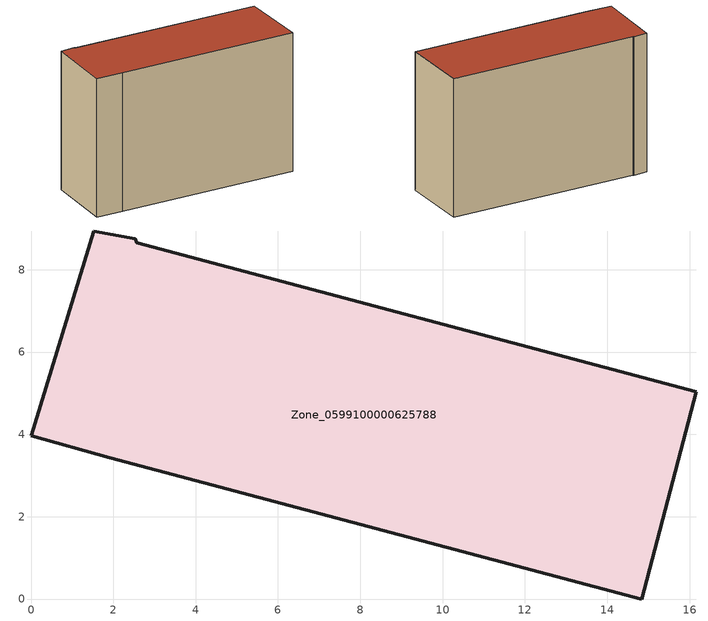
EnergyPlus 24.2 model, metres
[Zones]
Zone_0599100000625788
 floor ground (C_G): 0,3.97 1.53,8.94 2.54,8.75 2.57,8.65 16.17,5.03 14.84,0 1.92,3.43 z0
 wall outside (C_F): 1.92,3.43 14.84,0 16.17,5.03 2.57,8.65 2.54,8.75 1.53,8.94 0,3.97 1.92,3.43 z0:10.3
 roof outside (C_R): 1.53,8.94 0,3.97 1.92,3.43 14.84,0 16.17,5.03 2.57,8.65 2.54,8.75 z10.3
[BUILDING]
Pand.0599100000625788: North Axis=0; Terrain=City; Loads Convergence Tolerance Value=0.04; Temperature Convergence Tolerance Value=0.4; Solar Distribution=FullExterior; Maximum Number of Warmup Days=25; Minimum Number of Warmup Days=1
[Site:Location]
Rotterdam.The.Hague.AP_ZH_NLD Design_Conditions: Latitude=51.96; Longitude=4.45; Time Zone=1; Elevation=-4.5
[SITE:GROUNDTEMPERATURE:BUILDINGSURFACE]
18, 18, 18, 18, 18, 18, 18, 18, 18, 18, 18, 18
[MATERIAL] Thermal Absorptance=0.9; Solar Absorptance=0.7; Visible Absorptance=0.7
Name | Roughness | Thickness | Conductivity | Density | Specific Heat
G.TI.1946 | MediumSmooth | 0.15 | 1 | 540 | 1210
F.TI.1946 | Rough | 0.3 | 0.857143 | 1920 | 840
R.TI.1946 | MediumRough | 0.2 | 0.1 | 1500 | 1000
[CONSTRUCTION]
C_G: G.TI.1946
C_F: F.TI.1946
C_R: R.TI.1946
[ZONE]
Zone_0599100000625788: Type=1; Multiplier=1; Ceiling Height=Autocalculate; Volume=Autocalculate; Floor Area=autocalculate; Part of Total Floor Area=Yes
[ZONEINFILTRATION:DESIGNFLOWRATE]
Infil_Zone_0599100000625788: Zone or ZoneList or Space or SpaceList=Zone_0599100000625788; Schedule=AlwaysOn; Design Flow Rate Calculation Method=Flow/Area; Flow Rate per Floor Area=0.003; Constant Term Coefficient=1; Temperature Term Coefficient=0; Velocity Term Coefficient=0; Velocity Squared Term Coefficient=0
[HVACTEMPLATE:ZONE:IDEALLOADSAIRSYSTEM]
Zone_0599100000625788: Maximum Heating Supply Air Temperature=50; Minimum Cooling Supply Air Temperature=13; Maximum Heating Supply Air Humidity Ratio=0.0156; Minimum Cooling Supply Air Humidity Ratio=0.0077; Heating Limit=NoLimit; Cooling Limit=NoLimit; Dehumidification Control Type=ConstantSensibleHeatRatio; Cooling Sensible Heat Ratio=0.7; Dehumidification Setpoint=60; Humidification Control Type=None; Humidification Setpoint=30; Outdoor Air Method=None; Outdoor Air Flow Rate per Person=0.00944; Outdoor Air Flow Rate per Zone Floor Area=0; Outdoor Air Flow Rate per Zone=0; Demand Controlled Ventilation Type=None; Outdoor Air Economizer Type=NoEconomizer; Heat Recovery Type=None; Sensible Heat Recovery Effectiveness=0.7; Latent Heat Recovery Effectiveness=0.65
[ZONECONTROL:THERMOSTAT]
ThermostatControl_Zone_0599100000625788: Zone or ZoneList=Zone_0599100000625788; Control Type Schedule=DualSetpointControlType; Control 1=Thermostat_Zone_0599100000625788; Temperature Difference Between Cutout And Setpoint=0
[THERMOSTATSETPOINT:DUALSETPOINT]
Thermostat_Zone_0599100000625788: Heating Setpoint Temperature Schedule=HeatingSetpoint_Zone_0599100000625788; Cooling Setpoint Temperature Schedule=CoolingSetpoint_Zone_0599100000625788
[SCHEDULE:COMPACT]
HeatingSetpoint_Zone_0599100000625788: Through: 12/31, For: AllDays, Until: 24:00, 21
CoolingSetpoint_Zone_0599100000625788: Through: 12/31, For: AllDays, Until: 24:00, 24
DualSetpointControlType: Through: 12/31, For: AllDays, Until: 24:00, 4
AlwaysOn: Through: 12/31, For: AllDays, Until: 24:00, 1
